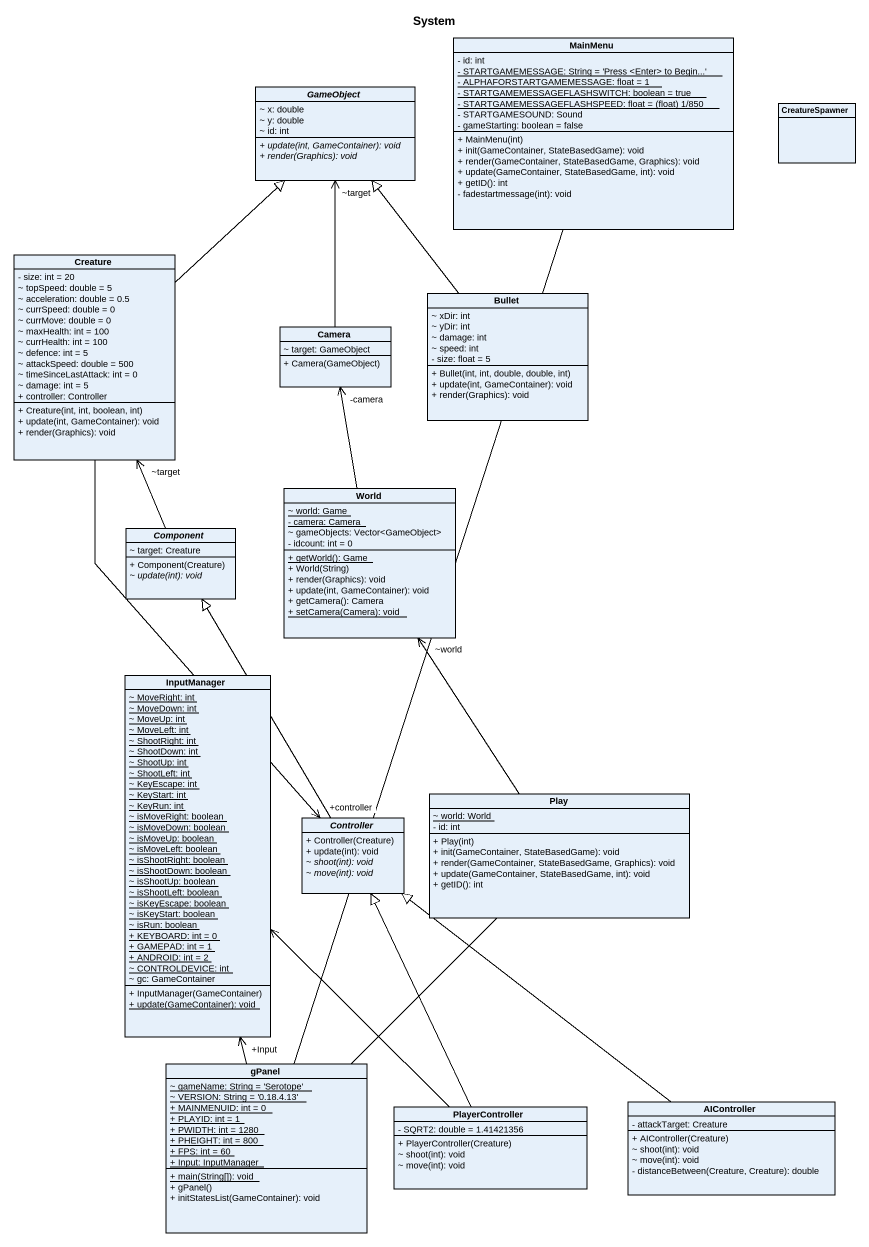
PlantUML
@startuml
title System
hide circle
hide empty members
skinparam classAttributeIconSize 0
class MainMenu {
  - id: int
  {static} - STARTGAMEMESSAGE: String = 'Press <Enter> to Begin...'
  {static} - ALPHAFORSTARTGAMEMESSAGE: float = 1
  {static} - STARTGAMEMESSAGEFLASHSWITCH: boolean = true
  {static} {field} - STARTGAMEMESSAGEFLASHSPEED: float = (float) 1/850
  - STARTGAMESOUND: Sound
  - gameStarting: boolean = false
  + MainMenu(int)
  + init(GameContainer, StateBasedGame): void
  + render(GameContainer, StateBasedGame, Graphics): void
  + update(GameContainer, StateBasedGame, int): void
  + getID(): int
  - fadestartmessage(int): void
}
abstract class GameObject {
  ~ x: double
  ~ y: double
  ~ id: int
  {abstract} + update(int, GameContainer): void
  {abstract} + render(Graphics): void
}
class CreatureSpawner
class Creature {
  - size: int = 20
  ~ topSpeed: double = 5
  ~ acceleration: double = 0.5
  ~ currSpeed: double = 0
  ~ currMove: double = 0
  ~ maxHealth: int = 100
  ~ currHealth: int = 100
  ~ defence: int = 5
  ~ attackSpeed: double = 500
  ~ timeSinceLastAttack: int = 0
  ~ damage: int = 5
  + controller: Controller
  + Creature(int, int, boolean, int)
  + update(int, GameContainer): void
  + render(Graphics): void
}
class Bullet {
  ~ xDir: int
  ~ yDir: int
  ~ damage: int
  ~ speed: int
  - size: float = 5
  + Bullet(int, int, double, double, int)
  + update(int, GameContainer): void
  + render(Graphics): void
}
class Camera {
  ~ target: GameObject
  + Camera(GameObject)
}
class World {
  {static} ~ world: Game
  {static} - camera: Camera
  ~ gameObjects: Vector<GameObject>
  - idcount: int = 0
  {static} + getWorld(): Game
  + World(String)
  + render(Graphics): void
  + update(int, GameContainer): void
  + getCamera(): Camera
  {static} + setCamera(Camera): void
}
abstract class "Component" as Component_ {
  ~ target: Creature
  + Component(Creature)
  {abstract} ~ update(int): void
}
class InputManager {
  {static} ~ MoveRight: int
  {static} ~ MoveDown: int
  {static} ~ MoveUp: int
  {static} ~ MoveLeft: int
  {static} ~ ShootRight: int
  {static} ~ ShootDown: int
  {static} ~ ShootUp: int
  {static} ~ ShootLeft: int
  {static} ~ KeyEscape: int
  {static} ~ KeyStart: int
  {static} ~ KeyRun: int
  {static} ~ isMoveRight: boolean
  {static} ~ isMoveDown: boolean
  {static} ~ isMoveUp: boolean
  {static} ~ isMoveLeft: boolean
  {static} ~ isShootRight: boolean
  {static} ~ isShootDown: boolean
  {static} ~ isShootUp: boolean
  {static} ~ isShootLeft: boolean
  {static} ~ isKeyEscape: boolean
  {static} ~ isKeyStart: boolean
  {static} ~ isRun: boolean
  {static} + KEYBOARD: int = 0
  {static} + GAMEPAD: int = 1
  {static} + ANDROID: int = 2
  {static} ~ CONTROLDEVICE: int
  ~ gc: GameContainer
  + InputManager(GameContainer)
  {static} + update(GameContainer): void
}
class Play {
  {static} ~ world: World
  - id: int
  + Play(int)
  + init(GameContainer, StateBasedGame): void
  + render(GameContainer, StateBasedGame, Graphics): void
  + update(GameContainer, StateBasedGame, int): void
  + getID(): int
}
abstract class Controller {
  + Controller(Creature)
  + update(int): void
  {abstract} ~ shoot(int): void
  {abstract} ~ move(int): void
}
class gPanel {
  {static} ~ gameName: String = 'Serotope'
  {static} ~ VERSION: String = '0.18.4.13'
  {static} + MAINMENUID: int = 0
  {static} + PLAYID: int = 1
  {static} + PWIDTH: int = 1280
  {static} + PHEIGHT: int = 800
  {static} + FPS: int = 60
  {static} + Input: InputManager
  {static} + main(String[]): void
  + gPanel()
  + initStatesList(GameContainer): void
}
class PlayerController {
  - SQRT2: double = 1.41421356
  + PlayerController(Creature)
  ~ shoot(int): void
  ~ move(int): void
}
class AIController {
  - attackTarget: Creature
  + AIController(Creature)
  ~ shoot(int): void
  ~ move(int): void
  - distanceBetween(Creature, Creature): double
}
MainMenu -- gPanel
Creature -up-|> GameObject
Creature --> "+controller" Controller
Bullet -up-|> GameObject
Camera -up-> "~target" GameObject
World -up-> "-camera" Camera
Component_ -up-> "~target" Creature
Play -up-> "~world" World
Controller -up-|> Component_
gPanel -up-> "+Input" InputManager
gPanel -up- Play
PlayerController -up-> InputManager
PlayerController -up-|> Controller
AIController -up-|> Controller
@enduml
